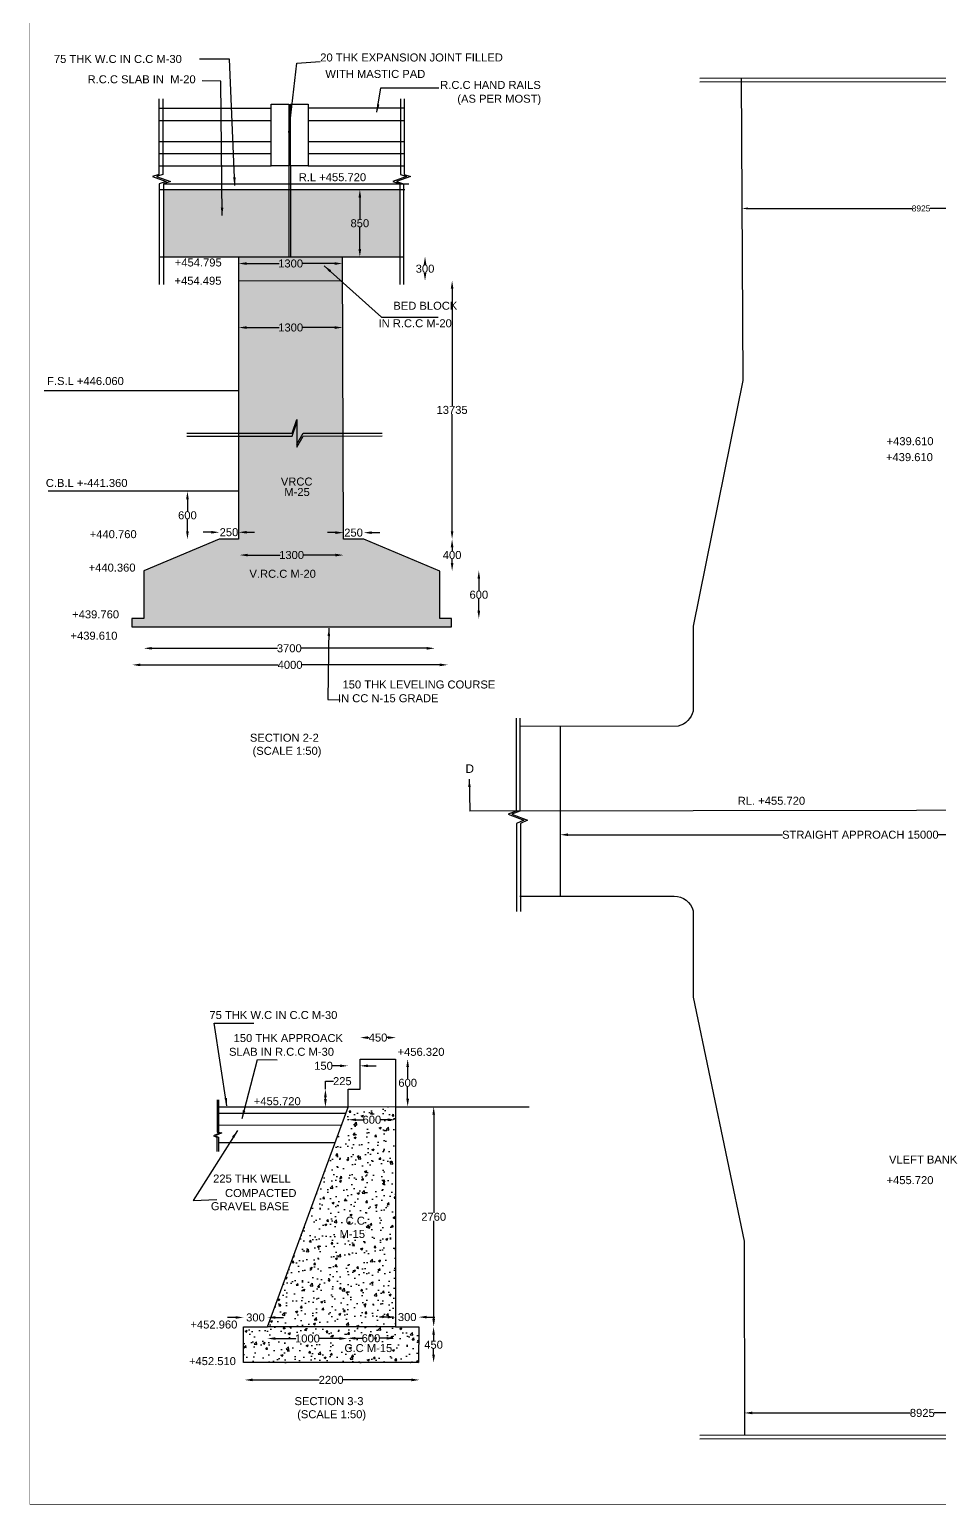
# Model space of a CAD drawing. Header units: inches. Extents: x -59878 to 39915, y -44121 to 15533.
# Drawn here: x -59878 to -37131, y -44121 to -7252 of the extents above; entities that cross this region are included whole.
import ezdxf

# ---------------------------------------------------------------- set-up
doc = ezdxf.new("R2010")
doc.units = ezdxf.units.IN
doc.header["$MEASUREMENT"] = 0
doc.styles.get("Standard").update_dxf_attribs({"font": 'arial.ttf'})
doc.dimstyles.new('ST100', dxfattribs={"dimtxt": 200, "dimasz": 200, "dimexe": 0, "dimexo": 300, "dimgap": 0.09, "dimtad": 0, "dimtih": 1, "dimtoh": 1, "dimdec": 0, "dimzin": 0, "dimdsep": 46, "dimtxsty": 'Standard', "dimcen": 0, "dimse1": 1, "dimse2": 1, "dimadec": 0, "dimazin": 0, "dimtfac": 1, "dimtdec": 0, "dimtofl": 0, "dimtmove": 0, "dimatfit": 3, "dimfxl": 2000, "dimtolj": 1, "dimtzin": 0, "dimarcsym": 0})
pattern_1 = [(50, (0, 0), (537.945, -47.064), [56.25, -618.75]), (355, (0, 0), (-104.0635, 564.144), [45, -495]), (100.4514, (44.83, -3.9), (433.882, 517.0797), [47.805, -525.8566]), (46.1842, (0, 150), (800.431, -124.139), [84.375, -928.125]), (96.6356, (66.7, 139.66), (700.997, 730.588), [71.708, -788.785]), (351.1842, (0, 150), (700.996, 730.589), [67.5, -742.5]), (21, (75, 112.5), (447.6803, -301.9642), [56.25, -618.75]), (326, (75, 112.5), (182.4865, 543.8625), [45, -495]), (71.4514, (112.3, 87.34), (630.167, 241.898), [47.805, -525.8566]), (37.5, (0, 0), (9.1199, 249.6704), [0, -489, 0, -502.5, 0, -496.875]), (7.5, (0, 0), (197.3022, 295.8088), [0, -286.5, 0, -477.75, 0, -189.375]), (327.5, (-167.25, 0), (400.3668, -16.91615), [0, -187.5, 0, -585, 0, -776.25]), (317.5, (-242.25, 0), (437.3896, 75.0787), [0, -243.75, 0, -388.5, 0, -551.25])]

# ---------------------------------------------------------------- blocks, each defined once
blk = doc.blocks.new('*D53')
at = {"color": 0, "lineweight": -2, "transparency": 16777216}
for p, q in [((-51620, -11453), (-51620, -11994)), ((-51620, -12739), (-51620, -12198))]:
    blk.add_line(p, q, dxfattribs=at)
at = {"color": 0, "transparency": 16777216}
for points in [[(-51654, -11453), (-51587, -11453), (-51620, -11253)], [(-51654, -12739), (-51587, -12739), (-51620, -12939)]]:
    blk.add_solid(points, dxfattribs=at)
at = {"layer": 'Defpoints', "color": 0, "transparency": 16777216}
for p in [(-51620, -11253), (-51617, -11253), (-51616, -12939)]:
    blk.add_point(p, dxfattribs=at)
at = {"color": 0, "transparency": 16777216, "insert": (-51620, -12096), "char_height": 200, "attachment_point": 5}
blk.add_mtext('\\A1;850', dxfattribs=at)
blk = doc.blocks.new('*D54')
at = {"color": 0, "lineweight": -2, "transparency": 16777216}
for p, q in [((-54451, -13102), (-53640, -13102)), ((-52252, -13102), (-53063, -13102))]:
    blk.add_line(p, q, dxfattribs=at)
at = {"color": 0, "transparency": 16777216}
for points in [[(-54451, -13069), (-54451, -13136), (-54651, -13102)], [(-52252, -13069), (-52252, -13136), (-52052, -13102)]]:
    blk.add_solid(points, dxfattribs=at)
at = {"layer": 'Defpoints', "color": 0, "transparency": 16777216}
for p in [(-54651, -13112), (-52052, -13102), (-52052, -13104)]:
    blk.add_point(p, dxfattribs=at)
at = {"color": 0, "transparency": 16777216, "insert": (-53351, -13102), "char_height": 200, "attachment_point": 5}
blk.add_mtext('\\A1;1300', dxfattribs=at)
blk = doc.blocks.new('*D55')
at = {"color": 0, "lineweight": -2, "transparency": 16777216}
for p, q in [((-49991, -13128), (-49991, -13130)), ((-49991, -13336), (-49991, -13334))]:
    blk.add_line(p, q, dxfattribs=at)
at = {"color": 0, "transparency": 16777216}
for points in [[(-50024, -13128), (-49958, -13128), (-49991, -12928)], [(-50024, -13336), (-49958, -13336), (-49991, -13536)]]:
    blk.add_solid(points, dxfattribs=at)
at = {"layer": 'Defpoints', "color": 0, "transparency": 16777216}
for p in [(-49980, -12928), (-49991, -13536), (-49980, -13536)]:
    blk.add_point(p, dxfattribs=at)
at = {"color": 0, "transparency": 16777216, "insert": (-49991, -13232), "char_height": 200, "attachment_point": 5}
blk.add_mtext('\\A1;300', dxfattribs=at)
blk = doc.blocks.new('*D56')
at = {"color": 0, "lineweight": -2, "transparency": 16777216}
for p, q in [((-54451, -14702), (-53638, -14702)), ((-52247, -14702), (-53060, -14702))]:
    blk.add_line(p, q, dxfattribs=at)
at = {"color": 0, "transparency": 16777216}
for points in [[(-54451, -14669), (-54451, -14736), (-54651, -14702)], [(-52247, -14669), (-52247, -14736), (-52047, -14702)]]:
    blk.add_solid(points, dxfattribs=at)
at = {"layer": 'Defpoints', "color": 0, "transparency": 16777216}
for p in [(-54651, -14707), (-52047, -14699), (-52047, -14702)]:
    blk.add_point(p, dxfattribs=at)
at = {"color": 0, "transparency": 16777216, "insert": (-53349, -14702), "char_height": 200, "attachment_point": 5}
blk.add_mtext('\\A1;1300', dxfattribs=at)
blk = doc.blocks.new('*D57')
at = {"color": 0, "lineweight": -2, "transparency": 16777216}
for p, q in [((-49314, -13732), (-49314, -16660)), ((-49314, -19792), (-49314, -16864))]:
    blk.add_line(p, q, dxfattribs=at)
at = {"color": 0, "transparency": 16777216}
for points in [[(-49348, -13732), (-49281, -13732), (-49314, -13532)], [(-49348, -19792), (-49281, -19792), (-49314, -19992)]]:
    blk.add_solid(points, dxfattribs=at)
at = {"layer": 'Defpoints', "color": 0, "transparency": 16777216}
for p in [(-49349, -13532), (-49349, -19992), (-49314, -19992)]:
    blk.add_point(p, dxfattribs=at)
at = {"color": 0, "transparency": 16777216, "insert": (-49314, -16762), "char_height": 200, "attachment_point": 5}
blk.add_mtext('\\A1;13735', dxfattribs=at)
blk = doc.blocks.new('*D58')
at = {"color": 0, "lineweight": -2, "transparency": 16777216}
for p, q in [((-49314, -20192), (-49314, -20287)), ((-49314, -20586), (-49314, -20491))]:
    blk.add_line(p, q, dxfattribs=at)
at = {"color": 0, "transparency": 16777216}
for points in [[(-49348, -20192), (-49281, -20192), (-49314, -19992)], [(-49348, -20586), (-49281, -20586), (-49314, -20786)]]:
    blk.add_solid(points, dxfattribs=at)
at = {"layer": 'Defpoints', "color": 0, "transparency": 16777216}
for p in [(-49314, -19992), (-49314, -20786), (-49314, -20786)]:
    blk.add_point(p, dxfattribs=at)
at = {"color": 0, "transparency": 16777216, "insert": (-49314, -20389), "char_height": 200, "attachment_point": 5}
blk.add_mtext('\\A1;400', dxfattribs=at)
blk = doc.blocks.new('*D59')
at = {"color": 0, "lineweight": -2, "transparency": 16777216}
for p, q in [((-54422, -20389), (-53615, -20389)), ((-52230, -20389), (-53037, -20389))]:
    blk.add_line(p, q, dxfattribs=at)
at = {"color": 0, "transparency": 16777216}
for points in [[(-54422, -20356), (-54422, -20423), (-54622, -20389)], [(-52230, -20356), (-52230, -20423), (-52030, -20389)]]:
    blk.add_solid(points, dxfattribs=at)
at = {"layer": 'Defpoints', "color": 0, "transparency": 16777216}
for p in [(-54622, -20393), (-52030, -20389), (-52030, -20393)]:
    blk.add_point(p, dxfattribs=at)
at = {"color": 0, "transparency": 16777216, "insert": (-53326, -20389), "char_height": 200, "attachment_point": 5}
blk.add_mtext('\\A1;1300', dxfattribs=at)
blk = doc.blocks.new('*D60')
at = {"color": 0, "lineweight": -2, "transparency": 16777216}
for p, q in [((-52230, -19829), (-52430, -19829)), ((-51324, -19829), (-51124, -19829))]:
    blk.add_line(p, q, dxfattribs=at)
at = {"color": 0, "transparency": 16777216}
for points in [[(-52230, -19795), (-52230, -19862), (-52030, -19829)], [(-51324, -19795), (-51324, -19862), (-51524, -19829)]]:
    blk.add_solid(points, dxfattribs=at)
at = {"layer": 'Defpoints', "color": 0, "transparency": 16777216}
for p in [(-52030, -19829), (-52030, -19991), (-51524, -19991)]:
    blk.add_point(p, dxfattribs=at)
at = {"color": 0, "transparency": 16777216, "insert": (-51777, -19829), "char_height": 200, "attachment_point": 5}
blk.add_mtext('\\A1;250', dxfattribs=at)
blk = doc.blocks.new('*D61')
at = {"color": 0, "lineweight": -2, "transparency": 16777216}
for p, q in [((-55333, -19819), (-55533, -19819)), ((-54451, -19819), (-54251, -19819))]:
    blk.add_line(p, q, dxfattribs=at)
at = {"color": 0, "transparency": 16777216}
for points in [[(-55333, -19786), (-55333, -19853), (-55133, -19819)], [(-54451, -19786), (-54451, -19853), (-54651, -19819)]]:
    blk.add_solid(points, dxfattribs=at)
at = {"layer": 'Defpoints', "color": 0, "transparency": 16777216}
for p in [(-55133, -19819), (-55133, -19995), (-54651, -19995)]:
    blk.add_point(p, dxfattribs=at)
at = {"color": 0, "transparency": 16777216, "insert": (-54892, -19819), "char_height": 200, "attachment_point": 5}
blk.add_mtext('\\A1;250', dxfattribs=at)
blk = doc.blocks.new('*D62')
at = {"color": 0, "lineweight": -2, "transparency": 16777216}
for p, q in [((-55930, -18996), (-55930, -19294)), ((-55930, -19796), (-55930, -19498))]:
    blk.add_line(p, q, dxfattribs=at)
at = {"color": 0, "transparency": 16777216}
for points in [[(-55963, -18996), (-55896, -18996), (-55930, -18796)], [(-55963, -19796), (-55896, -19796), (-55930, -19996)]]:
    blk.add_solid(points, dxfattribs=at)
at = {"layer": 'Defpoints', "color": 0, "transparency": 16777216}
for p in [(-55935, -18796), (-55930, -18796), (-55935, -19996)]:
    blk.add_point(p, dxfattribs=at)
at = {"color": 0, "transparency": 16777216, "insert": (-55930, -19396), "char_height": 200, "attachment_point": 5}
blk.add_mtext('\\A1;600', dxfattribs=at)
blk = doc.blocks.new('*D63')
at = {"color": 0, "lineweight": -2, "transparency": 16777216}
for p, q in [((-48646, -20981), (-48646, -21279)), ((-48646, -21781), (-48646, -21483))]:
    blk.add_line(p, q, dxfattribs=at)
at = {"color": 0, "transparency": 16777216}
for points in [[(-48680, -20981), (-48613, -20981), (-48646, -20781)], [(-48680, -21781), (-48613, -21781), (-48646, -21981)]]:
    blk.add_solid(points, dxfattribs=at)
at = {"layer": 'Defpoints', "color": 0, "transparency": 16777216}
for p in [(-48646, -20781), (-48640, -20781), (-48640, -21981)]:
    blk.add_point(p, dxfattribs=at)
at = {"color": 0, "transparency": 16777216, "insert": (-48646, -21381), "char_height": 200, "attachment_point": 5}
blk.add_mtext('\\A1;600', dxfattribs=at)
blk = doc.blocks.new('*D64')
at = {"color": 0, "lineweight": -2, "transparency": 16777216}
for p, q in [((-51414, -32450), (-51390, -32450)), ((-50917, -32450), (-50941, -32450))]:
    blk.add_line(p, q, dxfattribs=at)
at = {"color": 0, "transparency": 16777216}
for points in [[(-51414, -32417), (-51414, -32484), (-51614, -32450)], [(-50917, -32417), (-50917, -32484), (-50717, -32450)]]:
    blk.add_solid(points, dxfattribs=at)
at = {"layer": 'Defpoints', "color": 0, "transparency": 16777216}
for p in [(-51614, -32450), (-50717, -32450), (-50717, -32450)]:
    blk.add_point(p, dxfattribs=at)
at = {"color": 0, "transparency": 16777216, "insert": (-51166, -32450), "char_height": 200, "attachment_point": 5}
blk.add_mtext('\\A1;450', dxfattribs=at)
blk = doc.blocks.new('*D65')
at = {"color": 0, "lineweight": -2, "transparency": 16777216}
for p, q in [((-52117, -33156), (-52317, -33156)), ((-51414, -33156), (-51214, -33156))]:
    blk.add_line(p, q, dxfattribs=at)
at = {"color": 0, "transparency": 16777216}
for points in [[(-52117, -33123), (-52117, -33190), (-51917, -33156)], [(-51414, -33123), (-51414, -33190), (-51614, -33156)]]:
    blk.add_solid(points, dxfattribs=at)
at = {"layer": 'Defpoints', "color": 0, "transparency": 16777216}
for p in [(-51917, -33156), (-51917, -33168), (-51614, -33168)]:
    blk.add_point(p, dxfattribs=at)
at = {"color": 0, "transparency": 16777216, "insert": (-52528, -33156), "char_height": 200, "attachment_point": 5}
blk.add_mtext('\\A1;150', dxfattribs=at)
blk = doc.blocks.new('*D66')
at = {"color": 0, "lineweight": -2, "transparency": 16777216}
for p, q in [((-50425, -33185), (-50425, -33479)), ((-50425, -33978), (-50425, -33684))]:
    blk.add_line(p, q, dxfattribs=at)
at = {"color": 0, "transparency": 16777216}
for points in [[(-50458, -33185), (-50391, -33185), (-50425, -32985)], [(-50458, -33978), (-50391, -33978), (-50425, -34178)]]:
    blk.add_solid(points, dxfattribs=at)
at = {"layer": 'Defpoints', "color": 0, "transparency": 16777216}
for p in [(-50411, -32985), (-50425, -34178), (-50411, -34178)]:
    blk.add_point(p, dxfattribs=at)
at = {"color": 0, "transparency": 16777216, "insert": (-50425, -33581), "char_height": 200, "attachment_point": 5}
blk.add_mtext('\\A1;600', dxfattribs=at)
blk = doc.blocks.new('*D67')
at = {"color": 0, "lineweight": -2, "transparency": 16777216}
for p, q in [((-51714, -34504), (-51541, -34504)), ((-50925, -34504), (-51098, -34504))]:
    blk.add_line(p, q, dxfattribs=at)
at = {"color": 0, "transparency": 16777216}
for points in [[(-51714, -34470), (-51714, -34537), (-51914, -34504)], [(-50925, -34470), (-50925, -34537), (-50725, -34504)]]:
    blk.add_solid(points, dxfattribs=at)
at = {"layer": 'Defpoints', "color": 0, "transparency": 16777216}
for p in [(-51914, -34188), (-50725, -34188), (-50725, -34504)]:
    blk.add_point(p, dxfattribs=at)
at = {"color": 0, "transparency": 16777216, "insert": (-51320, -34504), "char_height": 200, "attachment_point": 5}
blk.add_mtext('\\A1;600', dxfattribs=at)
blk = doc.blocks.new('*D68')
at = {"color": 0, "lineweight": -2, "transparency": 16777216}
for p, q in [((-52481, -33740), (-52481, -33540)), ((-52481, -33540), (-52281, -33540)), ((-52481, -33988), (-52481, -33940))]:
    blk.add_line(p, q, dxfattribs=at)
at = {"color": 0, "transparency": 16777216}
for points in [[(-52514, -33940), (-52448, -33940), (-52481, -33740)], [(-52514, -33988), (-52448, -33988), (-52481, -34188)]]:
    blk.add_solid(points, dxfattribs=at)
at = {"layer": 'Defpoints', "color": 0, "transparency": 16777216}
for p in [(-52481, -33740), (-52474, -33740), (-52474, -34188)]:
    blk.add_point(p, dxfattribs=at)
at = {"color": 0, "transparency": 16777216, "insert": (-52058, -33540), "char_height": 200, "attachment_point": 5}
blk.add_mtext('\\A1;225', dxfattribs=at)
blk = doc.blocks.new('*D69')
at = {"color": 0, "lineweight": -2, "transparency": 16777216}
for p, q in [((-49777, -39879), (-49777, -40026)), ((-49777, -40376), (-49777, -40230))]:
    blk.add_line(p, q, dxfattribs=at)
at = {"color": 0, "transparency": 16777216}
for points in [[(-49810, -39879), (-49743, -39879), (-49777, -39679)], [(-49810, -40376), (-49743, -40376), (-49777, -40576)]]:
    blk.add_solid(points, dxfattribs=at)
at = {"layer": 'Defpoints', "color": 0, "transparency": 16777216}
for p in [(-49779, -39679), (-49777, -39679), (-49779, -40576)]:
    blk.add_point(p, dxfattribs=at)
at = {"color": 0, "transparency": 16777216, "insert": (-49777, -40128), "char_height": 200, "attachment_point": 5}
blk.add_mtext('\\A1;450', dxfattribs=at)
blk = doc.blocks.new('*D70')
at = {"color": 0, "lineweight": -2, "transparency": 16777216}
for p, q in [((-49774, -34380), (-49774, -36828)), ((-49774, -39479), (-49774, -37032))]:
    blk.add_line(p, q, dxfattribs=at)
at = {"color": 0, "transparency": 16777216}
for points in [[(-49808, -34380), (-49741, -34380), (-49774, -34180)], [(-49808, -39479), (-49741, -39479), (-49774, -39679)]]:
    blk.add_solid(points, dxfattribs=at)
at = {"layer": 'Defpoints', "color": 0, "transparency": 16777216}
for p in [(-49777, -34180), (-49774, -34180), (-49777, -39679)]:
    blk.add_point(p, dxfattribs=at)
at = {"color": 0, "transparency": 16777216, "insert": (-49774, -36930), "char_height": 200, "attachment_point": 5}
blk.add_mtext('\\A1;2760', dxfattribs=at)
blk = doc.blocks.new('*D71')
at = {"color": 0, "lineweight": -2, "transparency": 16777216}
for p, q in [((-53730, -39972), (-53219, -39972)), ((-52131, -39972), (-52641, -39972))]:
    blk.add_line(p, q, dxfattribs=at)
at = {"color": 0, "transparency": 16777216}
for points in [[(-53730, -39939), (-53730, -40006), (-53930, -39972)], [(-52131, -39939), (-52131, -40006), (-51931, -39972)]]:
    blk.add_solid(points, dxfattribs=at)
at = {"layer": 'Defpoints', "color": 0, "transparency": 16777216}
for p in [(-53930, -39680), (-51931, -39679), (-51931, -39972)]:
    blk.add_point(p, dxfattribs=at)
at = {"color": 0, "transparency": 16777216, "insert": (-52930, -39972), "char_height": 200, "attachment_point": 5}
blk.add_mtext('\\A1;1000', dxfattribs=at)
blk = doc.blocks.new('*D72')
at = {"color": 0, "lineweight": -2, "transparency": 16777216}
for p, q in [((-51731, -39966), (-51563, -39966)), ((-50952, -39966), (-51120, -39966))]:
    blk.add_line(p, q, dxfattribs=at)
at = {"color": 0, "transparency": 16777216}
for points in [[(-51731, -39933), (-51731, -40000), (-51931, -39966)], [(-50952, -39933), (-50952, -40000), (-50752, -39966)]]:
    blk.add_solid(points, dxfattribs=at)
at = {"layer": 'Defpoints', "color": 0, "transparency": 16777216}
for p in [(-51931, -39972), (-50752, -39966), (-50752, -39972)]:
    blk.add_point(p, dxfattribs=at)
at = {"color": 0, "transparency": 16777216, "insert": (-51342, -39966), "char_height": 200, "attachment_point": 5}
blk.add_mtext('\\A1;600', dxfattribs=at)
blk = doc.blocks.new('*D73')
at = {"color": 0, "lineweight": -2, "transparency": 16777216}
for p, q in [((-50925, -39437), (-51125, -39437)), ((-49949, -39437), (-49749, -39437))]:
    blk.add_line(p, q, dxfattribs=at)
at = {"color": 0, "transparency": 16777216}
for points in [[(-50925, -39404), (-50925, -39470), (-50725, -39437)], [(-49949, -39404), (-49949, -39470), (-50149, -39437)]]:
    blk.add_solid(points, dxfattribs=at)
at = {"layer": 'Defpoints', "color": 0, "transparency": 16777216}
for p in [(-50725, -39437), (-50725, -39678), (-50149, -39678)]:
    blk.add_point(p, dxfattribs=at)
at = {"color": 0, "transparency": 16777216, "insert": (-50437, -39437), "char_height": 200, "attachment_point": 5}
blk.add_mtext('\\A1;300', dxfattribs=at)
blk = doc.blocks.new('*D74')
at = {"color": 0, "lineweight": -2, "transparency": 16777216}
for p, q in [((-54728, -39446), (-54928, -39446)), ((-53730, -39446), (-53530, -39446))]:
    blk.add_line(p, q, dxfattribs=at)
at = {"color": 0, "transparency": 16777216}
for points in [[(-54728, -39412), (-54728, -39479), (-54528, -39446)], [(-53730, -39412), (-53730, -39479), (-53930, -39446)]]:
    blk.add_solid(points, dxfattribs=at)
at = {"layer": 'Defpoints', "color": 0, "transparency": 16777216}
for p in [(-53930, -39446), (-54528, -39680), (-53930, -39680)]:
    blk.add_point(p, dxfattribs=at)
at = {"color": 0, "transparency": 16777216, "insert": (-54229, -39446), "char_height": 200, "attachment_point": 5}
blk.add_mtext('\\A1;300', dxfattribs=at)
blk = doc.blocks.new('*D77')
at = {"color": 0, "lineweight": -2, "transparency": 16777216}
for p, q in [((-41922, -11726), (-37817, -11726)), ((-33263, -11726), (-37368, -11726))]:
    blk.add_line(p, q, dxfattribs=at)
at = {"color": 0, "transparency": 16777216}
for points in [[(-41922, -11701), (-41922, -11751), (-42072, -11726)], [(-33263, -11701), (-33263, -11751), (-33113, -11726)]]:
    blk.add_solid(points, dxfattribs=at)
at = {"layer": 'Defpoints', "color": 0, "transparency": 16777216}
for p in [(-42072, -11761), (-33113, -11726), (-33113, -11726)]:
    blk.add_point(p, dxfattribs=at)
at = {"color": 0, "transparency": 16777216, "insert": (-37592, -11726), "char_height": 150, "attachment_point": 5}
blk.add_mtext('\\A1;8925', dxfattribs=at)
blk = doc.blocks.new('*D83')
at = {"color": 0, "lineweight": -2, "transparency": 16777216}
for p, q in [((-46414, -27380), (-41053, -27380)), ((-31804, -27380), (-37166, -27380))]:
    blk.add_line(p, q, dxfattribs=at)
at = {"color": 0, "transparency": 16777216}
for points in [[(-46414, -27346), (-46414, -27413), (-46614, -27380)], [(-31804, -27346), (-31804, -27413), (-31604, -27380)]]:
    blk.add_solid(points, dxfattribs=at)
at = {"layer": 'Defpoints', "color": 0, "transparency": 16777216}
for p in [(-46614, -27398), (-31604, -27380), (-31604, -27398)]:
    blk.add_point(p, dxfattribs=at)
at = {"color": 0, "transparency": 16777216, "insert": (-39109, -27380), "char_height": 200, "attachment_point": 5}
blk.add_mtext('\\A1;STRAIGHT APPROACH 15000', dxfattribs=at)
blk = doc.blocks.new('*D115')
at = {"color": 0, "lineweight": -2, "transparency": 16777216}
for p, q in [((-41809, -41832), (-37860, -41832)), ((-33313, -41832), (-37261, -41832))]:
    blk.add_line(p, q, dxfattribs=at)
at = {"color": 0, "transparency": 16777216}
for points in [[(-41809, -41799), (-41809, -41866), (-42009, -41832)], [(-33313, -41799), (-33313, -41866), (-33113, -41832)]]:
    blk.add_solid(points, dxfattribs=at)
at = {"layer": 'Defpoints', "color": 0, "transparency": 16777216}
for p in [(-42009, -41815), (-33113, -41832), (-33113, -41850)]:
    blk.add_point(p, dxfattribs=at)
at = {"color": 0, "transparency": 16777216, "insert": (-37561, -41832), "char_height": 200, "attachment_point": 5}
blk.add_mtext('\\A1;8925', dxfattribs=at)
blk = doc.blocks.new('*D135')
at = {"color": 0, "lineweight": -2, "transparency": 16777216}
for p, q in [((-56820, -22720), (-53682, -22720)), ((-49947, -22720), (-53085, -22720))]:
    blk.add_line(p, q, dxfattribs=at)
at = {"color": 0, "transparency": 16777216}
for points in [[(-56820, -22687), (-56820, -22753), (-57020, -22720)], [(-49947, -22687), (-49947, -22753), (-49747, -22720)]]:
    blk.add_solid(points, dxfattribs=at)
at = {"layer": 'Defpoints', "color": 0, "transparency": 16777216}
for p in [(-57020, -22612), (-49747, -22641), (-49747, -22720)]:
    blk.add_point(p, dxfattribs=at)
at = {"color": 0, "transparency": 16777216, "insert": (-53384, -22720), "char_height": 200, "attachment_point": 5}
blk.add_mtext('\\A1;3700', dxfattribs=at)
blk = doc.blocks.new('*D136')
at = {"color": 0, "lineweight": -2, "transparency": 16777216}
for p, q in [((-57106, -23134), (-53666, -23134)), ((-49621, -23134), (-53061, -23134))]:
    blk.add_line(p, q, dxfattribs=at)
at = {"color": 0, "transparency": 16777216}
for points in [[(-57106, -23100), (-57106, -23167), (-57306, -23134)], [(-49621, -23100), (-49621, -23167), (-49421, -23134)]]:
    blk.add_solid(points, dxfattribs=at)
at = {"layer": 'Defpoints', "color": 0, "transparency": 16777216}
for p in [(-57306, -22966), (-49421, -22986), (-49421, -23134)]:
    blk.add_point(p, dxfattribs=at)
at = {"color": 0, "transparency": 16777216, "insert": (-53364, -23134), "char_height": 200, "attachment_point": 5}
blk.add_mtext('\\A1;4000', dxfattribs=at)
blk = doc.blocks.new('*D149')
at = {"color": 0, "lineweight": -2, "transparency": 16777216}
for p, q in [((-54299, -41007), (-52638, -41007)), ((-50330, -41007), (-52038, -41007))]:
    blk.add_line(p, q, dxfattribs=at)
at = {"color": 0, "transparency": 16777216}
for points in [[(-54299, -40973), (-54299, -41040), (-54499, -41007)], [(-50330, -40973), (-50330, -41040), (-50130, -41007)]]:
    blk.add_solid(points, dxfattribs=at)
at = {"layer": 'Defpoints', "color": 0, "transparency": 16777216}
for p in [(-54499, -40990), (-50130, -41007), (-50130, -41013)]:
    blk.add_point(p, dxfattribs=at)
at = {"color": 0, "transparency": 16777216, "insert": (-52338, -41007), "char_height": 200, "attachment_point": 5}
blk.add_mtext('\\A1;2200', dxfattribs=at)

msp = doc.modelspace()

# ---------------------------------------------------------------- hatches: boundary and pattern name
h = msp.add_hatch()
h.set_pattern_fill('AR-CONC', color=256, scale=75, style=0)
h.set_pattern_definition(pattern_1)
h.paths.add_polyline_path([(-50622.6, -11252.2), (-53351, -11254.7), (-53351, -12938.8), (-50622.6, -12938.8)])
h.paths.add_polyline_path([(-53391.9, -11254.8), (-53819.8, -11255.1), (-56530, -11255.1), (-56530, -12938.8), (-53391.9, -12938.8)])
h.paths.add_polyline_path([(-52052.1, -12938.8), (-54651.3, -12938.8), (-54651.3, -13535.6), (-52050.3, -13527.4)])
h.paths.add_polyline_path([(-52050.3, -13527.4), (-54651.3, -13535.6), (-54651.3, -17340.3), (-53313.5, -17340.3), (-53193, -17004.5), (-53193, -17615.6), (-53036.6, -17341.9), (-52038.3, -17340.4)])
h.paths.add_polyline_path([(-52038.3, -17340.4), (-53036.6, -17341.9), (-53193, -17615.6), (-53193, -17688.4), (-53036.6, -17414.7), (-52038.1, -17413.1)], flags=17)
h.paths.add_polyline_path([(-53193, -17077.3), (-53193, -17004.5), (-53313.5, -17340.3), (-54651.3, -17340.3), (-54651.3, -17413.1), (-53313.5, -17413.1)])
h.paths.add_polyline_path([(-52038.1, -17413.1), (-53036.6, -17414.7), (-53193, -17688.4), (-53193, -17077.3), (-53313.5, -17413.1), (-54651.3, -17413.1), (-54651.3, -19995), (-55133.3, -19995), (-57021.3, -20785.4), (-57021.3, -21973.6), (-57322.9, -21973.6), (-57322.9, -22182.8), (-49328.3, -22182.8), (-49328.3, -21977.9), (-49621.9, -21977.9), (-49621.9, -20793.2), (-51524.4, -19991.1), (-52029.9, -19991.1)])
h.paths.add_polyline_path([(-51891.1, -11943.8), (-51349.7, -11943.8), (-51349.7, -12248.1), (-51891.1, -12248.1)], flags=24)
h.paths.add_polyline_path([(-53690.4, -12950.1), (-53012.6, -12950.1), (-53012.6, -13254.5), (-53690.4, -13254.5)], flags=24)
h.paths.add_polyline_path([(-53687.9, -14550.3), (-53010.1, -14550.3), (-53010.1, -14854.7), (-53687.9, -14854.7)], flags=24)
h.paths.add_polyline_path([(-53947.7, -18966.8), (-52820.9, -18966.8), (-52820.9, -18660.5), (-53947.7, -18660.5)], flags=24)
h.paths.add_polyline_path([(-54112.7, -18707), (-52751.9, -18707), (-52751.9, -18396.8), (-54112.7, -18396.8)], flags=24)
h = msp.add_hatch()
h.set_pattern_fill('AR-CONC', color=256, scale=75, style=0)
h.set_pattern_definition(pattern_1)
h.paths.add_polyline_path([(-50148.6, -39677.8), (-50725.5, -39677.8), (-53929.6, -39679.8), (-54527.8, -39679.8), (-54527.8, -40574.1), (-50155.3, -40574.1)])
h.paths.add_polyline_path([(-50725.5, -34180.4), (-51913.7, -34187.8), (-53929.6, -39679.8), (-50725.5, -39677.8)])
h.paths.add_polyline_path([(-53269.2, -39820.2), (-52591.4, -39820.2), (-52591.4, -40124.5), (-53269.2, -40124.5)], flags=24)
h.paths.add_polyline_path([(-51612.7, -39814.1), (-51070.4, -39814.1), (-51070.4, -40118.3), (-51612.7, -40118.3)], flags=24)

# ---------------------------------------------------------------- linework, layer by layer
at = {"color": 7, "const_width": 15}
msp.add_lwpolyline([(-59870.1, 15525.2), (39907.1, 15525.2), (39907.1, -44113.2), (-59870.1, -44113.2)], close=True, dxfattribs=at)
at = {"color": 7}
for points in [[(-42090.6, -8465.6), (-42047.2, -16023.4), (-43290, -22168.5), (-43290, -24289, -0.271341), (-43659.6, -24666.5), (-47621.6, -24675.6)], [(-47617.4, -28913.5), (-43763.8, -28913.5, -0.3456153), (-43290.6, -29285), (-43290.6, -31439.1), (-42012.7, -37539.2), (-42008.1, -42385.5)]]:
    msp.add_lwpolyline(points, format="xyb", dxfattribs=at)
for points in [[(-43119.7, -8466.6), (-13665.7, -8438.4), (-13544.4, -8148.1), (-13294.8, -8790.1), (-13171.8, -8440.1), (8604.7, -8396.1)], [(-43119.7, -8557.8), (-13665.7, -8529.6), (-13544.4, -8239.3), (-13294.8, -8881.3), (-13171.8, -8531.3), (8604.7, -8487.3)], [(-56648.4, -8984.1), (-56648.4, -10879.1), (-56802.2, -10925.5), (-56459.3, -11048.6), (-56632.6, -11112), (-56632.6, -13625.6)], [(-56545.8, -8984.1), (-56545.8, -10879.1), (-56699.6, -10925.5), (-56356.6, -11048.6), (-56530, -11112), (-56530, -13625.6)], [(-56648.4, -9215.3), (-53835.6, -9215.3)], [(-52911.8, -9212.3), (-50511.7, -9212.3)], [(-50606.9, -8984.1), (-50606.9, -10879.1), (-50453.1, -10925.5), (-50796, -11048.6), (-50622.6, -11112), (-50622.6, -13625.6)], [(-50511.7, -8984.1), (-50511.7, -10879.1), (-50357.8, -10925.5), (-50700.8, -11048.6), (-50527.4, -11112), (-50527.4, -13625.6)], [(-56648.4, -9527.9), (-53835.6, -9527.9)], [(-52911.8, -9524.9), (-50511.7, -9524.9)], [(-56648.4, -10051.2), (-53835.6, -10051.2)], [(-52911.8, -10048.2), (-50511.7, -10048.2)], [(-56648.4, -10353.2), (-53835.6, -10353.2)], [(-56648.4, -10662.6), (-53835.6, -10662.6)], [(-53391.9, -10662.6), (-53391.9, -12945.1)], [(-53351, -10659.6), (-53351, -12938.8)], [(-52911.8, -10350.2), (-50511.7, -10350.2)], [(-52911.8, -10659.6), (-50511.7, -10659.6)], [(-56632.6, -11255.1), (-53819.8, -11255.1)], [(-56530, -11112), (-53717.2, -11112)], [(-53819.8, -11255.1), (-50495.9, -11252.1)], [(-53717.2, -11112), (-50393.3, -11109)], [(-54651.3, -12938.8), (-54651.3, -19995), (-55133.3, -19995), (-57021.3, -20785.4), (-57021.3, -21973.6), (-57322.9, -21973.6), (-57322.9, -22182.8), (-49328.3, -22182.8), (-49328.3, -21977.9), (-49621.9, -21977.9), (-49621.9, -20793.2), (-51524.4, -19991.1), (-52029.9, -19991.1), (-52052.1, -12938.8)], [(-56632.6, -12938.8), (-50527.4, -12938.8)], [(-54651.3, -13535.6), (-52050.3, -13527.4)], [(-54651.3, -16280), (-59514.2, -16280)], [(-55945.7, -17340.3), (-53313.5, -17340.3), (-53193, -17004.5), (-53193, -17615.6), (-53036.6, -17341.9), (-51062.8, -17338.9)], [(-55945.7, -17413.1), (-53313.5, -17413.1), (-53193, -17077.3), (-53193, -17688.4), (-53036.6, -17414.7), (-51062.8, -17411.7)], [(-54651.3, -18788.1), (-59412.1, -18788.1)], [(-47713.1, -24462.7), (-47713.1, -26792.8), (-47913.6, -26868.3), (-47520.9, -27019.3), (-47701.6, -27102), (-47701.6, -29297.2)], [(-47619.2, -24462.7), (-47619.2, -26792.8), (-47819.8, -26868.3), (-47427.1, -27019.3), (-47607.8, -27102), (-47607.8, -29297.2)], [(-46614.5, -24673.3), (-46614.5, -28913.5)], [(-48881.4, -26785.1), (18166.9, -26680.7)], [(-50155.3, -40574.1), (-54527.8, -40574.1), (-54527.8, -39679.8), (-53929.6, -39679.8), (-51913.7, -34187.8), (-51913.7, -33740.9), (-51613.9, -33740.9), (-51613.9, -32990.4), (-50725.5, -32990.4), (-50725.5, -34180.4), (-51913.7, -34187.8), (-55150.2, -34187.8)], [(-55189.3, -34005.5), (-55189.3, -34810.5), (-55112.8, -34830.7), (-55275.7, -34902.5), (-55193.7, -34942.9), (-55193.7, -35297.2)], [(-55149.8, -34005.5), (-55149.8, -34810.5), (-55073.2, -34830.7), (-55236.1, -34902.5), (-55154.2, -34942.9), (-55154.2, -35297.2)], [(-50725.5, -34180.4), (-50725.5, -39677.8), (-50148.6, -39677.8), (-50155.3, -40574.1)], [(-50725.5, -34180.4), (-47391.6, -34180.4)], [(-55151.4, -34340.7), (-51969.6, -34340)], [(-55149.8, -34634.3), (-52078.6, -34637)], [(-52240.9, -35079.1), (-55154.2, -35079.1)], [(-50725.5, -39677.8), (-53929.6, -39679.8)], [(-43119.7, -42386.6), (-13665.7, -42358.3), (-13544.4, -42068), (-13294.8, -42710.1), (-13171.8, -42360), (8604.7, -42316.1)], [(-43119.7, -42477.8), (-13665.7, -42449.5), (-13544.4, -42159.2), (-13294.8, -42801.3), (-13171.8, -42451.2), (8604.7, -42407.3)]]:
    msp.add_lwpolyline(points, dxfattribs=at)
for points in [[(-53835.8, -9118.1), (-53391.9, -9118.1), (-53391.9, -10662.6), (-53835.8, -10662.6)], [(-52911.8, -10659.6), (-53351, -10659.6), (-53351, -9119.6), (-52911.8, -9119.6)]]:
    msp.add_lwpolyline(points, close=True, dxfattribs=at)

# ---------------------------------------------------------------- texts
for s, p in [('     75 THK W.C IN C.C M-30', (-59655.4, -8088.7)), ('20 THK EXPANSION JOINT FILLED', (-52609.8, -8051.8)), ('     R.C.C SLAB IN  M-20', (-58813.8, -8596.9)), (' WITH MASTIC PAD', (-52560.4, -8463.1)), (' R.C.C HAND RAILS', (-49689.4, -8738.4)), ('        (AS PER MOST)', (-49804.1, -9082.2)), ('  R.L +455.720', (-53303.5, -11044.1)), (' +454.795', (-56323.8, -13175.5)), (' +454.495', (-56330.6, -13632.3)), (' BED BLOCK', (-50860.5, -14257.1)), (' IN R.C.C M-20', (-51231, -14695.5)), ('   F.S.L +446.060', (-59670.6, -16138.5)), (' +439.610', (-38531.1, -17642.9)), (' +439.610', (-38547, -18041)), (' C.B.L +-441.360', (-59547.2, -18686.7)), ('      VRCC', (-54061, -18651.9)), ('     M-25', (-53896.7, -18912.4)), (' +440.760', (-58449.9, -19966.9)), (' +440.360', (-58477.3, -20802.6)), (' V.RC.C M-20', (-54457.6, -20956.8)), (' +439.760', (-58889.2, -21970.6)), (' +439.610', (-58930.4, -22504.9)), (' 150 THK LEVELING COURSE', (-52131.1, -23723.9)), (' IN CC N-15 GRADE', (-52245.8, -24067.7)), (' SECTION 2-2', (-54445.7, -25054.9)), (' (SCALE 1:50)', (-54380.2, -25382.3)), (' RL. +455.720', (-42252.4, -26630.5)), ('     75 THK W.C IN C.C M-30', (-55768.2, -31985.7)), (' 150 THK APPROACK', (-54853, -32561.2)), (' SLAB IN R.C.C M-30', (-54967.7, -32905)), (' +456.320', (-50755.4, -32906.5)), (' +455.720', (-54349.4, -34139.5)), ('VLEFT BANK', (-38393.2, -35598)), (' 225 THK WELL', (-55365.4, -36073.6)), (' +455.720', (-38532.6, -36112.7)), (' COMPACTED', (-55067.8, -36435.1)), (' GRAVEL BASE', (-55421.6, -36764.4)), ('    C.C ', (-52285.8, -37126.9)), ('   M-15', (-52359.5, -37458.2)), (' +452.960', (-55932.9, -39722)), (' C.C M-15', (-52083, -40310.7)), (' +452.510', (-55969, -40636.7)), (' SECTION 3-3', (-53330.6, -41636.9)), (' (SCALE 1:50)', (-53265, -41964.3))]:
    msp.add_text(s, height=200, dxfattribs=at).set_placement(p)
msp.add_text('D', height=212.8).set_placement((-48980.5, -25833.6))

# ---------------------------------------------------------------- dimensions: what is measured, and where the dimension line sits
for base, p1, p2, text, picture, middle in [((-51620.4, -11253.1), (-51615.7, -12938.8), (-51617.2, -11253.1), '850', '*D53', (-51620.4, -12096)), ((-49990.9, -13536), (-49980.1, -12927.6), (-49980.1, -13536), '300', '*D55', (-49990.9, -13231.8)), ((-49314.5, -19992.4), (-49349, -13531.5), (-49349, -19992.4), '13735', '*D57', (-49314.5, -16762)), ((-55929.6, -18796.4), (-55934.7, -19995.6), (-55934.7, -18796.4), '600', '*D62', (-55929.6, -19396)), ((-48646.3, -20781.5), (-48640.4, -21980.8), (-48640.4, -20781.5), '600', '*D63', (-48646.3, -21381.1)), ((-50424.7, -34177.7), (-50410.5, -32985), (-50410.5, -34177.7), '600', '*D66', (-50424.7, -33581.3)), ((-52481.1, -33740.3), (-52473.5, -34187.8), (-52473.5, -33740.3), '225', '*D68', (-52057.6, -33540.3)), ((-49774.3, -34180.4), (-49776.7, -39679.4), (-49776.7, -34180.4), '2760', '*D70', (-49774.3, -36929.9)), ((-49776.7, -39679.4), (-49779.3, -40576.4), (-49779.3, -39679.4), '450', '*D69', (-49776.7, -40127.9))]:
    dim = msp.add_linear_dim(base=base, p1=p1, p2=p2, angle=90, text=text, dimstyle='ST100', dxfattribs=at)
    dim.commit()
    dim.dimension.update_dxf_attribs({"geometry": picture, "text_midpoint": middle})
dim = msp.add_linear_dim(base=(-33112.8, -11725.8), p1=(-42071.6, -11761.5), p2=(-33112.8, -11725.8), text='8925', dimstyle='ST100', override={"dimtxt": 150, "dimasz": 150}, dxfattribs=at)
dim.commit()
dim.dimension.update_dxf_attribs({"geometry": '*D77', "text_midpoint": (-37592.2, -11725.8)})
for base, p1, p2, text, picture, middle in [((-52051.6, -13102.3), (-54651.3, -13112.4), (-52051.6, -13104.2), '1300', '*D54', (-53351.5, -13102.3)), ((-52046.6, -14702.5), (-54651.3, -14707.4), (-52046.6, -14699.2), '1300', '*D56', (-53349, -14702.5)), ((-55133.3, -19819.4), (-54651.3, -19995), (-55133.3, -19995), '250', '*D61', (-54892.3, -19819.4)), ((-52029.9, -19828.6), (-51524.4, -19991.1), (-52029.9, -19991.1), '250', '*D60', (-51777.2, -19828.6)), ((-52029.9, -20389.4), (-54621.9, -20393.1), (-52029.9, -20393.1), '1300', '*D59', (-53325.9, -20389.4)), ((-49421.4, -23133.8), (-57306.2, -22966.3), (-49421.4, -22986), '4000', '*D136', (-53363.8, -23133.8)), ((-31604, -27379.7), (-46614.5, -27397.7), (-31604, -27397.7), 'STRAIGHT APPROACH 15000', '*D83', (-39109.2, -27379.7)), ((-50717.2, -32450.4), (-51613.9, -32450.4), (-50717.2, -32450.4), '450', '*D64', (-51165.6, -32450.4)), ((-51916.6, -33156.3), (-51613.9, -33168.2), (-51916.6, -33168.2), '150', '*D65', (-52527.9, -33156.3)), ((-50725.5, -34503.5), (-51913.7, -34187.8), (-50725.5, -34187.8), '600', '*D67', (-51319.6, -34503.5)), ((-53929.6, -39445.7), (-54527.8, -39679.8), (-53929.6, -39679.8), '300', '*D74', (-54228.7, -39445.7)), ((-50725.5, -39437.1), (-50148.6, -39677.8), (-50725.5, -39677.8), '300', '*D73', (-50437, -39437.1)), ((-51931.1, -39972.4), (-53929.6, -39679.8), (-51931.1, -39678.6), '1000', '*D71', (-52930.3, -39972.4)), ((-50752, -39966.2), (-51931.1, -39972.4), (-50752, -39972.4), '600', '*D72', (-51341.5, -39966.2)), ((-33112.9, -41832.2), (-42008.6, -41814.8), (-33112.9, -41850.2), '8925', '*D115', (-37560.8, -41832.2))]:
    dim = msp.add_linear_dim(base=base, p1=p1, p2=p2, text=text, dimstyle='ST100', dxfattribs=at)
    dim.commit()
    dim.dimension.update_dxf_attribs({"geometry": picture, "text_midpoint": middle})
dim = msp.add_linear_dim(base=(-49314.5, -20785.6), p1=(-49314.5, -19992.4), p2=(-49314.5, -20785.6), angle=90, text='400', dimstyle='ST100', override={"dimtxt": 200}, dxfattribs=at)
dim.commit()
dim.dimension.update_dxf_attribs({"geometry": '*D58', "text_midpoint": (-49314.5, -20389)})
for base, p1, p2, text, picture, middle in [((-49747.1, -22720), (-57020, -22611.6), (-49747.1, -22641.1), '3700', '*D135', (-53383.5, -22720)), ((-50130.4, -41006.7), (-54499.2, -40989.9), (-50130.4, -41012.9), '2200', '*D149', (-52338, -41006.7))]:
    dim = msp.add_linear_dim(base=base, p1=p1, p2=p2, text=text, dimstyle='ST100', dxfattribs=at)
    dim.commit()
    dim.dimension.update_dxf_attribs({"geometry": picture, "text_midpoint": middle, "dimtype": 160})

# ---------------------------------------------------------------- leaders
for points in [[(-54747, -11148.9), (-54875.9, -7992.9), (-55632.1, -7992.9)], [(-53391.9, -9826.3), (-53194, -8092.6), (-52609.8, -8051.8)], [(-55062.4, -11902.1), (-55095.4, -8541.7), (-55565.4, -8532.1)], [(-51192.6, -9321), (-51099.2, -8712.9), (-49648.1, -8708.6)], [(-52508.1, -13160.8), (-51078, -14439.1), (-49662.5, -14439.1)], [(-52392.5, -22216.4), (-52420.9, -24002.2), (-52113, -24010.4)], [(-48884, -25989.7), (-48873.4, -26772.8)], [(-54941.2, -34159.5), (-55265.6, -32087.1), (-54271.1, -32090.3)], [(-54564.1, -34468.7), (-54182.6, -32998.7), (-53689.4, -33006.3)], [(-54681.5, -34776.4), (-55787.2, -36521.8), (-55193.3, -36496)]]:
    msp.add_leader(points, dimstyle='ST100', override={"dimgap": 0.09, "dimtad": 0}, dxfattribs=at)

doc.saveas('drawing.dxf')
